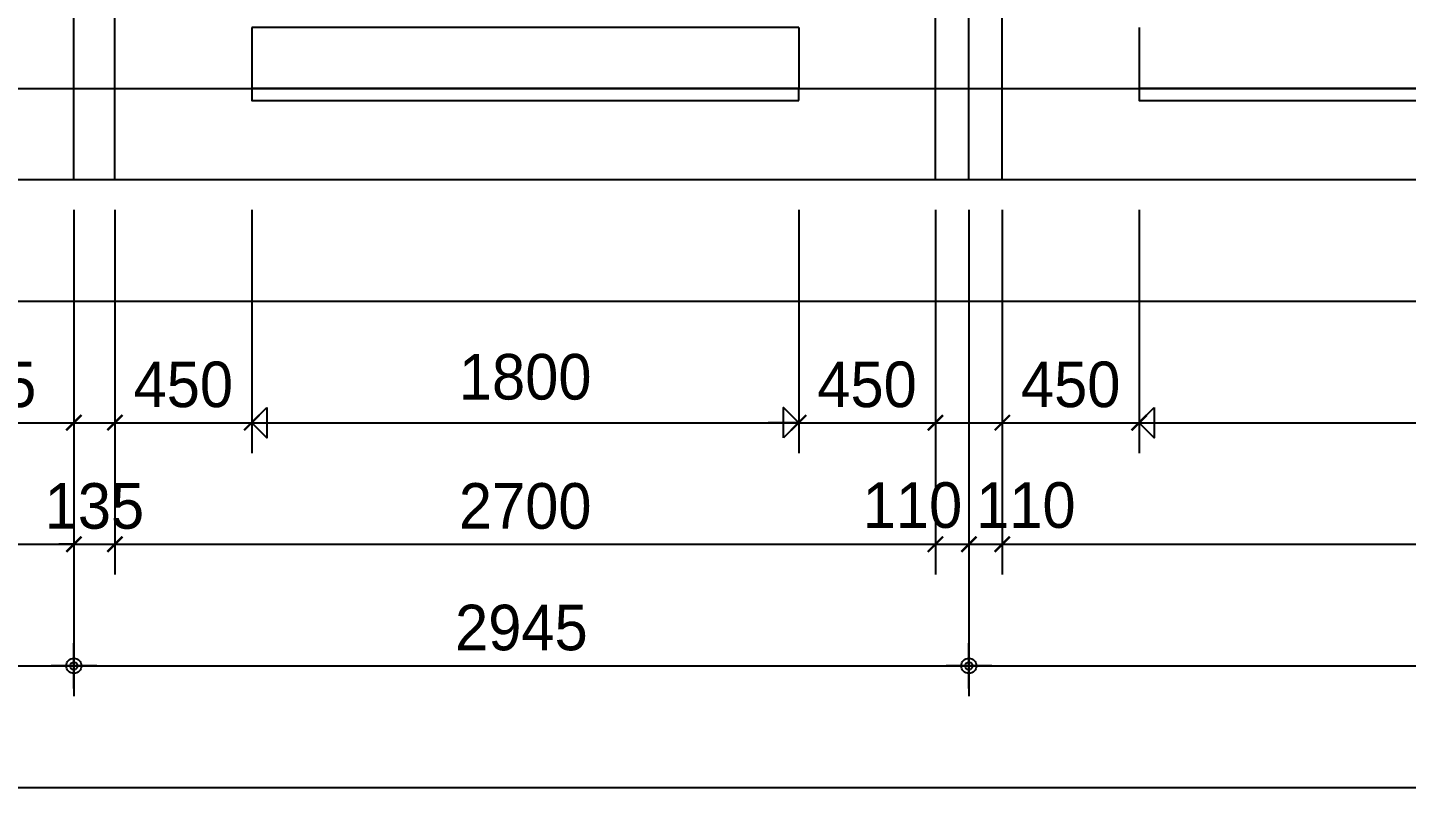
# Model space of a CAD drawing. Header units: millimetres. Extents: x -24416 to 92204, y -190080 to 23760.
# Drawn here: x 21803 to 26340, y -120941 to -118441 of the extents above; entities that cross this region are included whole.
import ezdxf

# ---------------------------------------------------------------- set-up
doc = ezdxf.new("R2010")
doc.units = ezdxf.units.MM
doc.header["$LTSCALE"] = 50
doc.linetypes.add('AUDIT_D_220706163347-0', pattern=[0])
doc.linetypes.add('CEN', pattern=[62, 60, -1, 0, -1])
doc.layers.get('defpoints').update_dxf_attribs({"color": 139})
for name, color, linetype in [('AA-XXXX-DIMS', 7, 'Continuous'), ('ARDM', 7, 'Continuous'), ('CEN_CON', 1, 'CEN'), ('CEN_WALL', 12, 'CEN'), ('CONC', 2, 'Continuous'), ('DIM', 7, 'AUDIT_D_220706163347-0'), ('ELE3_CON', 7, 'Continuous'), ('X - 단위세대$0$ETC', 6, 'Continuous')]:
    doc.layers.add(name, color=color, linetype=linetype)
doc.layers.add('MC', color=135, linetype='Continuous', plot=False)
doc.styles.add('HAUD01', font='Dotum.ttf')
doc.styles.add('맑은고딕', font='malgun.ttf', dxfattribs={"width": 0.9})
doc.dimstyles.new('DIM-50', dxfattribs={"dimscale": 50, "dimtxt": 3, "dimasz": 1, "dimexe": 2, "dimexo": 2, "dimgap": 1, "dimtad": 1, "dimdec": 0, "dimzin": 0, "dimdsep": 46, "dimtxsty": '맑은고딕', "dimblk1": 'DIMDOT', "dimblk2": 'DIMDOT', "dimsah": 1, "dimcen": 0.09, "dimdle": 2, "dimclrd": 7, "dimclre": 7, "dimclrt": 3, "dimadec": 0, "dimazin": 0, "dimtfac": 1, "dimtdec": 0, "dimtix": 1, "dimtmove": 2, "dimatfit": 3, "dimldrblk": 'DIMDOT', "dimfxl": 1, "dimtolj": 1, "dimtzin": 0, "dimarcsym": 0})
doc.dimstyles.new('MCDIM-50', dxfattribs={"dimscale": 50, "dimtxt": 3, "dimasz": 1, "dimexe": 2, "dimexo": 2, "dimgap": 1, "dimtad": 1, "dimdec": 0, "dimzin": 0, "dimdsep": 46, "dimtxsty": '맑은고딕', "dimblk1": 'ARCHTICK', "dimblk2": 'ARCHTICK', "dimsah": 1, "dimcen": 0.09, "dimdle": 2, "dimclrd": 7, "dimclre": 7, "dimclrt": 3, "dimadec": 0, "dimazin": 0, "dimtfac": 1, "dimtdec": 0, "dimtix": 1, "dimtmove": 2, "dimatfit": 3, "dimldrblk": 'ARCHTICK', "dimfxl": 1, "dimtolj": 1, "dimtzin": 0, "dimarcsym": 0})
doc.dimstyles.new('외부100-win', dxfattribs={"dimscale": 50, "dimtxt": 3, "dimasz": 1, "dimexe": 2, "dimexo": 2.5, "dimgap": 1.5, "dimtad": 1, "dimdec": 0, "dimzin": 0, "dimdsep": 46, "dimtxsty": '맑은고딕', "dimblk": 'DO2-2', "dimblk1": 'DO2-2', "dimblk2": 'DIMDOT', "dimcen": 0.09, "dimdle": 2, "dimclrd": 7, "dimclre": 7, "dimclrt": 3, "dimadec": 0, "dimazin": 0, "dimtfac": 1, "dimtdec": 0, "dimtix": 1, "dimtmove": 2, "dimatfit": 3, "dimldrblk": 'DO2-2', "dimfxl": 1, "dimtolj": 1, "dimtzin": 0, "dimarcsym": 0})

# ---------------------------------------------------------------- blocks, each defined once
blk = doc.blocks.new('U-121A(기본)', base_point=(-97042.6, -98978.4))
at = {"layer": 'CEN_CON'}
for p, q in [((-105307.6, -99278.4), (-105307.6, -94853.4)), ((-111072.6, -98978.4), (-96437.6, -98978.4))]:
    blk.add_line(p, q, dxfattribs=at)
at = {"layer": 'CEN_WALL'}
blk.add_line((-108252.6, -99278.4), (-108252.6, -94853.4), dxfattribs=at)
at = {"layer": 'CONC'}
for p, q in [((-107667.6, -98778.4), (-107667.6, -98978.4)), ((-105867.6, -98778.4), (-105867.6, -98978.4)), ((-104747.6, -98778.4), (-104747.6, -98978.4)), ((-108507.6, -98978.4), (-107667.6, -98978.4)), ((-105867.6, -98978.4), (-104747.6, -98978.4))]:
    blk.add_line(p, q, dxfattribs=at)
at = {"layer": 'ELE3_CON'}
blk.add_line((-105867.6, -98778.4), (-107667.6, -98778.4), dxfattribs=at)
at = {"layer": 'MC'}
for p, q in [((-108117.6, -99278.4), (-108117.6, -94853.4)), ((-105417.6, -99278.4), (-105417.6, -94853.4)), ((-105197.6, -99278.4), (-105197.6, -94853.4))]:
    blk.add_line(p, q, dxfattribs=at)
at = {"layer": 'X - 단위세대$0$ETC'}
for points in [[(-105867.6, -99018.4), (-105867.6, -98978.4), (-107667.6, -98978.4), (-107667.6, -99018.4), (-105867.6, -99018.4)], [(-101447.6, -99018.4), (-101447.6, -98978.4), (-104747.6, -98978.4), (-104747.6, -99018.4), (-101447.6, -99018.4)]]:
    blk.add_lwpolyline(points, dxfattribs=at)
blk = doc.blocks.new('_ArchTick')
at = {"color": 0, "linetype": 'ByBlock', "const_width": 0.15}
blk.add_lwpolyline([(-0.5, -0.5), (0.5, 0.5)], dxfattribs=at)
blk = doc.blocks.new('*D91')
at = {"layer": 'defpoints', "color": 0, "linetype": 'ByBlock', "transparency": 16777216}
for p in [(24467.4, -142700.7), (25042.4, -142700.7), (25042.4, -143500.7)]:
    blk.add_point(p, dxfattribs=at)
at = {"layer": 'DIM', "color": 7, "linetype": 'ByBlock', "lineweight": -2, "transparency": 16777216}
for p, q in [((24467.4, -142800.7), (24467.4, -143600.7)), ((25042.4, -142800.7), (25042.4, -143600.7)), ((24367.4, -143500.7), (25142.4, -143500.7))]:
    blk.add_line(p, q, dxfattribs=at)
at = {"layer": 'DIM', "color": 7, "linetype": 'ByBlock', "lineweight": -2, "transparency": 16777216, "xscale": 50, "yscale": 50, "zscale": 50, "rotation": 180}
blk.add_blockref('_ArchTick', (24467.4, -143500.7), dxfattribs=at)
at = {"layer": 'DIM', "color": 7, "linetype": 'ByBlock', "lineweight": -2, "transparency": 16777216, "xscale": 50, "yscale": 50, "zscale": 50}
blk.add_blockref('_ArchTick', (25042.4, -143500.7), dxfattribs=at)
at = {"layer": 'DIM', "color": 3, "linetype": 'ByBlock', "transparency": 16777216, "insert": (24754.9, -143375.6), "char_height": 150, "attachment_point": 5, "style": 'HAUD01'}
blk.add_mtext('\\A1;575', dxfattribs=at)
blk = doc.blocks.new('DIMDOT')
at = {"layer": 'AA-XXXX-DIMS'}
for p, q in [((0, -1.5), (0, 1.5)), ((-1.5, 0), (1.5, 0))]:
    blk.add_line(p, q, dxfattribs=at)
for radius in [0.5, 0.25]:
    blk.add_circle((0, 0), radius, dxfattribs=at)
blk = doc.blocks.new('*D750')
at = {"layer": 'defpoints', "color": 0, "transparency": 16777216}
for p in [(22222.4, -142700.7), (25042.4, -142700.7), (25042.4, -144300.7)]:
    blk.add_point(p, dxfattribs=at)
at = {"layer": 'DIM', "color": 7, "lineweight": -2, "transparency": 16777216}
for p, q in [((22222.4, -142800.7), (22222.4, -144400.7)), ((25042.4, -142800.7), (25042.4, -144400.7)), ((22272.4, -144300.7), (24992.4, -144300.7))]:
    blk.add_line(p, q, dxfattribs=at)
at = {"layer": 'DIM', "color": 7, "lineweight": -2, "transparency": 16777216, "xscale": 50, "yscale": 50, "zscale": 50, "rotation": 180}
blk.add_blockref('DIMDOT', (22222.4, -144300.7), dxfattribs=at)
at = {"layer": 'DIM', "color": 7, "lineweight": -2, "transparency": 16777216, "xscale": 50, "yscale": 50, "zscale": 50}
blk.add_blockref('DIMDOT', (25042.4, -144300.7), dxfattribs=at)
at = {"layer": 'DIM', "color": 3, "transparency": 16777216, "insert": (23632.4, -144175.6), "char_height": 150, "attachment_point": 5, "style": 'HAUD01'}
blk.add_mtext('\\A1;2820', dxfattribs=at)
blk = doc.blocks.new('*D751')
at = {"layer": 'defpoints', "color": 0, "transparency": 16777216}
for p in [(25042.4, -142700.7), (27987.4, -142700.7), (27987.4, -144300.7)]:
    blk.add_point(p, dxfattribs=at)
at = {"layer": 'DIM', "color": 7, "lineweight": -2, "transparency": 16777216}
for p, q in [((25042.4, -142800.7), (25042.4, -144400.7)), ((27987.4, -142800.7), (27987.4, -144400.7)), ((25092.4, -144300.7), (27937.4, -144300.7))]:
    blk.add_line(p, q, dxfattribs=at)
at = {"layer": 'DIM', "color": 7, "lineweight": -2, "transparency": 16777216, "xscale": 50, "yscale": 50, "zscale": 50, "rotation": 180}
blk.add_blockref('DIMDOT', (25042.4, -144300.7), dxfattribs=at)
at = {"layer": 'DIM', "color": 7, "lineweight": -2, "transparency": 16777216, "xscale": 50, "yscale": 50, "zscale": 50}
blk.add_blockref('DIMDOT', (27987.4, -144300.7), dxfattribs=at)
at = {"layer": 'DIM', "color": 3, "transparency": 16777216, "insert": (26514.9, -144175.6), "char_height": 150, "attachment_point": 5, "style": 'HAUD01'}
blk.add_mtext('\\A1;2945', dxfattribs=at)
blk = doc.blocks.new('*D752')
at = {"layer": 'defpoints', "color": 0, "transparency": 16777216}
for p in [(27987.4, -142700.7), (32407.4, -142700.7), (32407.4, -144300.7)]:
    blk.add_point(p, dxfattribs=at)
at = {"layer": 'DIM', "color": 7, "lineweight": -2, "transparency": 16777216}
for p, q in [((27987.4, -142800.7), (27987.4, -144400.7)), ((32407.4, -142800.7), (32407.4, -144400.7)), ((28037.4, -144300.7), (32357.4, -144300.7))]:
    blk.add_line(p, q, dxfattribs=at)
at = {"layer": 'DIM', "color": 7, "lineweight": -2, "transparency": 16777216, "xscale": 50, "yscale": 50, "zscale": 50, "rotation": 180}
blk.add_blockref('DIMDOT', (27987.4, -144300.7), dxfattribs=at)
at = {"layer": 'DIM', "color": 7, "lineweight": -2, "transparency": 16777216, "xscale": 50, "yscale": 50, "zscale": 50}
blk.add_blockref('DIMDOT', (32407.4, -144300.7), dxfattribs=at)
at = {"layer": 'DIM', "color": 3, "transparency": 16777216, "insert": (30197.4, -144175.6), "char_height": 150, "attachment_point": 5, "style": 'HAUD01'}
blk.add_mtext('\\A1;4420', dxfattribs=at)
blk = doc.blocks.new('*D754')
at = {"layer": 'defpoints', "color": 0, "transparency": 16777216}
for p in [(12192.4, -142700.7), (36252.4, -142700.7), (36252.4, -144700.7)]:
    blk.add_point(p, dxfattribs=at)
at = {"layer": 'DIM', "color": 7, "lineweight": -2, "transparency": 16777216}
for p, q in [((12192.4, -142800.7), (12192.4, -144800.7)), ((36252.4, -142800.7), (36252.4, -144800.7)), ((12242.4, -144700.7), (36202.4, -144700.7))]:
    blk.add_line(p, q, dxfattribs=at)
at = {"layer": 'DIM', "color": 7, "lineweight": -2, "transparency": 16777216, "xscale": 50, "yscale": 50, "zscale": 50, "rotation": 180}
blk.add_blockref('DIMDOT', (12192.4, -144700.7), dxfattribs=at)
at = {"layer": 'DIM', "color": 7, "lineweight": -2, "transparency": 16777216, "xscale": 50, "yscale": 50, "zscale": 50}
blk.add_blockref('DIMDOT', (36252.4, -144700.7), dxfattribs=at)
at = {"layer": 'DIM', "color": 3, "transparency": 16777216, "insert": (24222.4, -144575.6), "char_height": 150, "attachment_point": 5, "style": 'HAUD01'}
blk.add_mtext('\\A1;24060', dxfattribs=at)
blk = doc.blocks.new('*D764')
at = {"layer": 'defpoints', "color": 0, "linetype": 'ByBlock', "transparency": 16777216}
for p in [(25042.4, -142700.7), (25177.4, -142700.7), (25177.4, -143900.7)]:
    blk.add_point(p, dxfattribs=at)
at = {"layer": 'DIM', "color": 7, "linetype": 'ByBlock', "lineweight": -2, "transparency": 16777216}
for p, q in [((25042.4, -142800.7), (25042.4, -144000.7)), ((25177.4, -142800.7), (25177.4, -144000.7)), ((25042.4, -143900.7), (24992.4, -143900.7)), ((25042.4, -143900.7), (25177.4, -143900.7)), ((25177.4, -143900.7), (25227.4, -143900.7))]:
    blk.add_line(p, q, dxfattribs=at)
at = {"layer": 'DIM', "color": 7, "linetype": 'ByBlock', "lineweight": -2, "transparency": 16777216, "xscale": 50, "yscale": 50, "zscale": 50}
blk.add_blockref('_ArchTick', (25042.4, -143900.7), dxfattribs=at)
at = {"layer": 'DIM', "color": 7, "linetype": 'ByBlock', "lineweight": -2, "transparency": 16777216, "xscale": 50, "yscale": 50, "zscale": 50, "rotation": 180}
blk.add_blockref('_ArchTick', (25177.4, -143900.7), dxfattribs=at)
at = {"layer": 'DIM', "color": 3, "linetype": 'ByBlock', "transparency": 16777216, "insert": (25109.9, -143775.6), "char_height": 150, "attachment_point": 5, "style": 'HAUD01'}
blk.add_mtext('\\A1;135', dxfattribs=at)
blk = doc.blocks.new('*D765')
at = {"layer": 'defpoints', "color": 0, "linetype": 'ByBlock', "transparency": 16777216}
for p in [(25177.4, -142700.7), (27877.4, -142700.7), (27877.4, -143900.7)]:
    blk.add_point(p, dxfattribs=at)
at = {"layer": 'DIM', "color": 7, "linetype": 'ByBlock', "lineweight": -2, "transparency": 16777216}
for p, q in [((25177.4, -142800.7), (25177.4, -144000.7)), ((27877.4, -142800.7), (27877.4, -144000.7)), ((25077.4, -143900.7), (27977.4, -143900.7))]:
    blk.add_line(p, q, dxfattribs=at)
at = {"layer": 'DIM', "color": 7, "linetype": 'ByBlock', "lineweight": -2, "transparency": 16777216, "xscale": 50, "yscale": 50, "zscale": 50, "rotation": 180}
blk.add_blockref('_ArchTick', (25177.4, -143900.7), dxfattribs=at)
at = {"layer": 'DIM', "color": 7, "linetype": 'ByBlock', "lineweight": -2, "transparency": 16777216, "xscale": 50, "yscale": 50, "zscale": 50}
blk.add_blockref('_ArchTick', (27877.4, -143900.7), dxfattribs=at)
at = {"layer": 'DIM', "color": 3, "linetype": 'ByBlock', "transparency": 16777216, "insert": (26527.4, -143775.6), "char_height": 150, "attachment_point": 5, "style": 'HAUD01'}
blk.add_mtext('\\A1;2700', dxfattribs=at)
blk = doc.blocks.new('*D766')
at = {"layer": 'defpoints', "color": 0, "linetype": 'ByBlock', "transparency": 16777216}
for p in [(27877.4, -142700.7), (27987.4, -142700.7), (27987.4, -143900.7)]:
    blk.add_point(p, dxfattribs=at)
at = {"layer": 'DIM', "color": 7, "linetype": 'ByBlock', "lineweight": -2, "transparency": 16777216}
for p, q in [((27877.4, -142800.7), (27877.4, -144000.7)), ((27987.4, -142800.7), (27987.4, -144000.7)), ((27777.4, -143900.7), (28087.4, -143900.7))]:
    blk.add_line(p, q, dxfattribs=at)
at = {"layer": 'DIM', "color": 7, "linetype": 'ByBlock', "lineweight": -2, "transparency": 16777216, "xscale": 50, "yscale": 50, "zscale": 50, "rotation": 180}
blk.add_blockref('_ArchTick', (27877.4, -143900.7), dxfattribs=at)
at = {"layer": 'DIM', "color": 7, "linetype": 'ByBlock', "lineweight": -2, "transparency": 16777216, "xscale": 50, "yscale": 50, "zscale": 50}
blk.add_blockref('_ArchTick', (27987.4, -143900.7), dxfattribs=at)
at = {"layer": 'DIM', "color": 3, "linetype": 'ByBlock', "transparency": 16777216, "insert": (27801.8, -143772.8), "char_height": 150, "attachment_point": 5, "style": 'HAUD01'}
blk.add_mtext('\\A1;110', dxfattribs=at)
blk = doc.blocks.new('*D767')
at = {"layer": 'defpoints', "color": 0, "linetype": 'ByBlock', "transparency": 16777216}
for p in [(27987.4, -142700.7), (28097.4, -142700.7), (28097.4, -143900.7)]:
    blk.add_point(p, dxfattribs=at)
at = {"layer": 'DIM', "color": 7, "linetype": 'ByBlock', "lineweight": -2, "transparency": 16777216}
for p, q in [((27987.4, -142800.7), (27987.4, -144000.7)), ((28097.4, -142800.7), (28097.4, -144000.7)), ((27887.4, -143900.7), (28197.4, -143900.7))]:
    blk.add_line(p, q, dxfattribs=at)
at = {"layer": 'DIM', "color": 7, "linetype": 'ByBlock', "lineweight": -2, "transparency": 16777216, "xscale": 50, "yscale": 50, "zscale": 50, "rotation": 180}
blk.add_blockref('_ArchTick', (27987.4, -143900.7), dxfattribs=at)
at = {"layer": 'DIM', "color": 7, "linetype": 'ByBlock', "lineweight": -2, "transparency": 16777216, "xscale": 50, "yscale": 50, "zscale": 50}
blk.add_blockref('_ArchTick', (28097.4, -143900.7), dxfattribs=at)
at = {"layer": 'DIM', "color": 3, "linetype": 'ByBlock', "transparency": 16777216, "insert": (28174.9, -143772.8), "char_height": 150, "attachment_point": 5, "style": 'HAUD01'}
blk.add_mtext('\\A1;110', dxfattribs=at)
blk = doc.blocks.new('*D768')
at = {"layer": 'defpoints', "color": 0, "linetype": 'ByBlock', "transparency": 16777216}
for p in [(28097.4, -142700.7), (32297.4, -142700.7), (32297.4, -143900.7)]:
    blk.add_point(p, dxfattribs=at)
at = {"layer": 'DIM', "color": 7, "linetype": 'ByBlock', "lineweight": -2, "transparency": 16777216}
for p, q in [((28097.4, -142800.7), (28097.4, -144000.7)), ((32297.4, -142800.7), (32297.4, -144000.7)), ((27997.4, -143900.7), (32397.4, -143900.7))]:
    blk.add_line(p, q, dxfattribs=at)
at = {"layer": 'DIM', "color": 7, "linetype": 'ByBlock', "lineweight": -2, "transparency": 16777216, "xscale": 50, "yscale": 50, "zscale": 50, "rotation": 180}
blk.add_blockref('_ArchTick', (28097.4, -143900.7), dxfattribs=at)
at = {"layer": 'DIM', "color": 7, "linetype": 'ByBlock', "lineweight": -2, "transparency": 16777216, "xscale": 50, "yscale": 50, "zscale": 50}
blk.add_blockref('_ArchTick', (32297.4, -143900.7), dxfattribs=at)
at = {"layer": 'DIM', "color": 3, "linetype": 'ByBlock', "transparency": 16777216, "insert": (30197.4, -143775.6), "char_height": 150, "attachment_point": 5, "style": 'HAUD01'}
blk.add_mtext('\\A1;4200', dxfattribs=at)
blk = doc.blocks.new('*D782')
at = {"layer": 'defpoints', "color": 0, "linetype": 'ByBlock', "transparency": 16777216}
for p in [(25177.4, -142700.7), (25627.4, -142700.7), (25627.4, -143500.7)]:
    blk.add_point(p, dxfattribs=at)
at = {"layer": 'DIM', "color": 7, "linetype": 'ByBlock', "lineweight": -2, "transparency": 16777216}
for p, q in [((25177.4, -142800.7), (25177.4, -143600.7)), ((25627.4, -142800.7), (25627.4, -143600.7)), ((25077.4, -143500.7), (25727.4, -143500.7))]:
    blk.add_line(p, q, dxfattribs=at)
at = {"layer": 'DIM', "color": 7, "linetype": 'ByBlock', "lineweight": -2, "transparency": 16777216, "xscale": 50, "yscale": 50, "zscale": 50, "rotation": 180}
blk.add_blockref('_ArchTick', (25177.4, -143500.7), dxfattribs=at)
at = {"layer": 'DIM', "color": 7, "linetype": 'ByBlock', "lineweight": -2, "transparency": 16777216, "xscale": 50, "yscale": 50, "zscale": 50}
blk.add_blockref('_ArchTick', (25627.4, -143500.7), dxfattribs=at)
at = {"layer": 'DIM', "color": 3, "linetype": 'ByBlock', "transparency": 16777216, "insert": (25402.4, -143375.6), "char_height": 150, "attachment_point": 5, "style": 'HAUD01'}
blk.add_mtext('\\A1;450', dxfattribs=at)
blk = doc.blocks.new('DO2-2')
at = {"layer": 'ARDM'}
blk.add_line((0, 0), (-2, 0), dxfattribs=at)
blk.add_lwpolyline([(-1, -1), (-1, 1), (0, 0)], close=True, dxfattribs=at)
blk = doc.blocks.new('*D783')
at = {"layer": 'defpoints', "color": 0, "linetype": 'ByBlock', "transparency": 16777216}
for p in [(25627.4, -142700.7), (27427.4, -142700.7), (27427.4, -143500.7)]:
    blk.add_point(p, dxfattribs=at)
at = {"layer": 'DIM', "color": 7, "linetype": 'ByBlock', "lineweight": -2, "transparency": 16777216}
for p, q in [((25627.4, -142825.7), (25627.4, -143600.7)), ((27427.4, -142825.7), (27427.4, -143600.7)), ((25677.4, -143500.7), (27377.4, -143500.7))]:
    blk.add_line(p, q, dxfattribs=at)
at = {"layer": 'DIM', "color": 7, "linetype": 'ByBlock', "lineweight": -2, "transparency": 16777216, "xscale": 50, "yscale": 50, "zscale": 50, "rotation": 180}
blk.add_blockref('DO2-2', (25627.4, -143500.7), dxfattribs=at)
at = {"layer": 'DIM', "color": 7, "linetype": 'ByBlock', "lineweight": -2, "transparency": 16777216, "xscale": 50, "yscale": 50, "zscale": 50}
blk.add_blockref('DO2-2', (27427.4, -143500.7), dxfattribs=at)
at = {"layer": 'DIM', "color": 3, "linetype": 'ByBlock', "transparency": 16777216, "insert": (26527.4, -143350.6), "char_height": 150, "attachment_point": 5, "style": 'HAUD01'}
blk.add_mtext('\\A1;1800', dxfattribs=at)
blk = doc.blocks.new('*D784')
at = {"layer": 'defpoints', "color": 0, "linetype": 'ByBlock', "transparency": 16777216}
for p in [(27427.4, -142700.7), (27877.4, -142700.7), (27877.4, -143500.7)]:
    blk.add_point(p, dxfattribs=at)
at = {"layer": 'DIM', "color": 7, "linetype": 'ByBlock', "lineweight": -2, "transparency": 16777216}
for p, q in [((27427.4, -142800.7), (27427.4, -143600.7)), ((27877.4, -142800.7), (27877.4, -143600.7)), ((27327.4, -143500.7), (27977.4, -143500.7))]:
    blk.add_line(p, q, dxfattribs=at)
at = {"layer": 'DIM', "color": 7, "linetype": 'ByBlock', "lineweight": -2, "transparency": 16777216, "xscale": 50, "yscale": 50, "zscale": 50, "rotation": 180}
blk.add_blockref('_ArchTick', (27427.4, -143500.7), dxfattribs=at)
at = {"layer": 'DIM', "color": 7, "linetype": 'ByBlock', "lineweight": -2, "transparency": 16777216, "xscale": 50, "yscale": 50, "zscale": 50}
blk.add_blockref('_ArchTick', (27877.4, -143500.7), dxfattribs=at)
at = {"layer": 'DIM', "color": 3, "linetype": 'ByBlock', "transparency": 16777216, "insert": (27652.4, -143375.6), "char_height": 150, "attachment_point": 5, "style": 'HAUD01'}
blk.add_mtext('\\A1;450', dxfattribs=at)
blk = doc.blocks.new('*D785')
at = {"layer": 'defpoints', "color": 0, "linetype": 'ByBlock', "transparency": 16777216}
for p in [(28097.4, -142700.7), (28547.4, -142700.7), (28547.4, -143500.7)]:
    blk.add_point(p, dxfattribs=at)
at = {"layer": 'DIM', "color": 7, "linetype": 'ByBlock', "lineweight": -2, "transparency": 16777216}
for p, q in [((28097.4, -142800.7), (28097.4, -143600.7)), ((28547.4, -142800.7), (28547.4, -143600.7)), ((27997.4, -143500.7), (28647.4, -143500.7))]:
    blk.add_line(p, q, dxfattribs=at)
at = {"layer": 'DIM', "color": 7, "linetype": 'ByBlock', "lineweight": -2, "transparency": 16777216, "xscale": 50, "yscale": 50, "zscale": 50, "rotation": 180}
blk.add_blockref('_ArchTick', (28097.4, -143500.7), dxfattribs=at)
at = {"layer": 'DIM', "color": 7, "linetype": 'ByBlock', "lineweight": -2, "transparency": 16777216, "xscale": 50, "yscale": 50, "zscale": 50}
blk.add_blockref('_ArchTick', (28547.4, -143500.7), dxfattribs=at)
at = {"layer": 'DIM', "color": 3, "linetype": 'ByBlock', "transparency": 16777216, "insert": (28322.4, -143375.6), "char_height": 150, "attachment_point": 5, "style": 'HAUD01'}
blk.add_mtext('\\A1;450', dxfattribs=at)
blk = doc.blocks.new('*D786')
at = {"layer": 'defpoints', "color": 0, "linetype": 'ByBlock', "transparency": 16777216}
for p in [(28547.4, -142700.7), (31847.4, -142700.7), (31847.4, -143500.7)]:
    blk.add_point(p, dxfattribs=at)
at = {"layer": 'DIM', "color": 7, "linetype": 'ByBlock', "lineweight": -2, "transparency": 16777216}
for p, q in [((28547.4, -142825.7), (28547.4, -143600.7)), ((31847.4, -142825.7), (31847.4, -143600.7)), ((28597.4, -143500.7), (31797.4, -143500.7))]:
    blk.add_line(p, q, dxfattribs=at)
at = {"layer": 'DIM', "color": 7, "linetype": 'ByBlock', "lineweight": -2, "transparency": 16777216, "xscale": 50, "yscale": 50, "zscale": 50, "rotation": 180}
blk.add_blockref('DO2-2', (28547.4, -143500.7), dxfattribs=at)
at = {"layer": 'DIM', "color": 7, "linetype": 'ByBlock', "lineweight": -2, "transparency": 16777216, "xscale": 50, "yscale": 50, "zscale": 50}
blk.add_blockref('DO2-2', (31847.4, -143500.7), dxfattribs=at)
at = {"layer": 'DIM', "color": 3, "linetype": 'ByBlock', "transparency": 16777216, "insert": (30197.4, -143350.6), "char_height": 150, "attachment_point": 5, "style": 'HAUD01'}
blk.add_mtext('\\A1;3300', dxfattribs=at)
blk = doc.blocks.new('DIM-1108')
at = {"layer": 'DIM'}
for base, p1, p2, picture, middle in [((36252.4, -144700.7), (12192.4, -142700.7), (36252.4, -142700.7), '*D754', (24222.4, -144575.6)), ((25042.4, -144300.7), (22222.4, -142700.7), (25042.4, -142700.7), '*D750', (23632.4, -144175.6)), ((27987.4, -144300.7), (25042.4, -142700.7), (27987.4, -142700.7), '*D751', (26514.9, -144175.6)), ((32407.4, -144300.7), (27987.4, -142700.7), (32407.4, -142700.7), '*D752', (30197.4, -144175.6))]:
    dim = blk.add_linear_dim(base=base, p1=p1, p2=p2, angle=180, dimstyle='DIM-50', override={"dimscale": 50, "dimtxsty": 'HAUD01'}, dxfattribs=at)
    dim.commit()
    dim.dimension.update_dxf_attribs({"geometry": picture, "text_midpoint": middle})
at = {"layer": 'DIM', "linetype": 'ByBlock'}
for base, p1, p2, dimstyle, picture, middle in [((25042.4, -143500.7), (24467.4, -142700.7), (25042.4, -142700.7), 'MCDIM-50', '*D91', (24754.9, -143375.6)), ((25177.4, -143900.7), (25042.4, -142700.7), (25177.4, -142700.7), 'MCDIM-50', '*D764', (25109.9, -143775.6)), ((27877.4, -143900.7), (25177.4, -142700.7), (27877.4, -142700.7), 'MCDIM-50', '*D765', (26527.4, -143775.6)), ((25627.4, -143500.7), (25177.4, -142700.7), (25627.4, -142700.7), 'MCDIM-50', '*D782', (25402.4, -143375.6)), ((27427.4, -143500.7), (25627.4, -142700.7), (27427.4, -142700.7), '외부100-win', '*D783', (26527.4, -143350.6)), ((27877.4, -143500.7), (27427.4, -142700.7), (27877.4, -142700.7), 'MCDIM-50', '*D784', (27652.4, -143375.6)), ((32297.4, -143900.7), (28097.4, -142700.7), (32297.4, -142700.7), 'MCDIM-50', '*D768', (30197.4, -143775.6)), ((28547.4, -143500.7), (28097.4, -142700.7), (28547.4, -142700.7), 'MCDIM-50', '*D785', (28322.4, -143375.6)), ((31847.4, -143500.7), (28547.4, -142700.7), (31847.4, -142700.7), '외부100-win', '*D786', (30197.4, -143350.6))]:
    dim = blk.add_linear_dim(base=base, p1=p1, p2=p2, angle=180, dimstyle=dimstyle, override={"dimtxsty": 'HAUD01'}, dxfattribs=at)
    dim.commit()
    dim.dimension.update_dxf_attribs({"geometry": picture, "text_midpoint": middle})
for base, p1, p2, picture, middle in [((27987.4, -143900.7), (27877.4, -142700.7), (27987.4, -142700.7), '*D766', (27801.8, -143772.8)), ((28097.4, -143900.7), (27987.4, -142700.7), (28097.4, -142700.7), '*D767', (28174.9, -143772.8))]:
    dim = blk.add_linear_dim(base=base, p1=p1, p2=p2, angle=180, dimstyle='MCDIM-50', override={"dimtxsty": 'HAUD01'}, dxfattribs=at)
    dim.commit()
    dim.dimension.update_dxf_attribs({"geometry": picture, "text_midpoint": middle, "dimtype": 128})

msp = doc.modelspace()

# ---------------------------------------------------------------- linework, layer by layer
at = {"layer": 'defpoints'}
for points in [[(36366.1, -103565.7), (2500.6, -103565.7), (2500.6, -120940.7), (36366.1, -120940.7)], [(35966.1, -103965.7), (2900.6, -103965.7), (2900.6, -120540.7), (35966.1, -120540.7)], [(35566.1, -104365.7), (3300.6, -104365.7), (3300.6, -120140.7), (35566.1, -120140.7)], [(35166.1, -104765.7), (3700.6, -104765.7), (3700.6, -119740.7), (35166.1, -119740.7)], [(34766.1, -105165.7), (4100.6, -105165.7), (4100.6, -119340.7), (34766.1, -119340.7)], [(34366.1, -105565.7), (4500.6, -105565.7), (4500.6, -118940.7), (34366.1, -118940.7)]]:
    msp.add_lwpolyline(points, close=True, dxfattribs=at)

# ---------------------------------------------------------------- block references
for name, p in [('DIM-1108', (-3086.8, 23760)), ('U-121A(기본)', (33165.6, -118640.7))]:
    msp.add_blockref(name, p)

doc.saveas('drawing.dxf')
